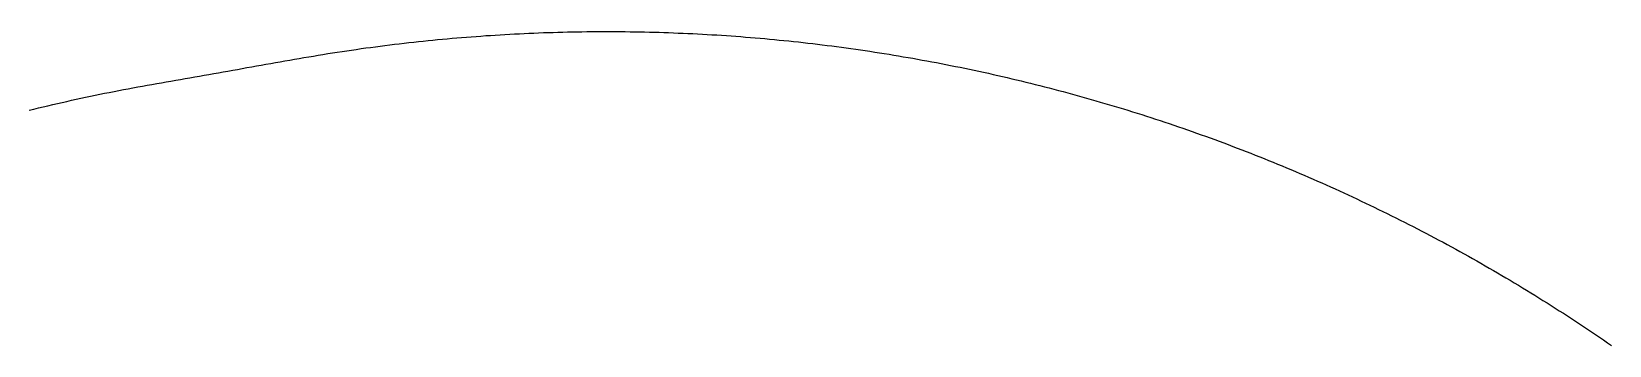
# Model space of a CAD drawing. Header units: metres. Extents: x 457876 to 584660, y 126427 to 241224.
# Drawn here: x 526406 to 534550, y 239602 to 241224 of the extents above; entities that cross this region are included whole.
import ezdxf

# ---------------------------------------------------------------- set-up
doc = ezdxf.new("R2010")
doc.units = ezdxf.units.M
for name, color, linetype in [('AT_GRADE', 3, 'CONTINUOUS'), ('CUTTING', 34, 'CONTINUOUS'), ('EMBANKMENT', 42, 'CONTINUOUS'), ('GROUND_CL', 8, 'CONTINUOUS'), ('RAIL_CL', 1, 'CONTINUOUS'), ('TUNNEL', 216, 'CONTINUOUS')]:
    doc.layers.add(name, color=color, linetype=linetype)

msp = doc.modelspace()

# ---------------------------------------------------------------- linework, layer by layer
at = {"layer": 'AT_GRADE'}
for points in [[(526418.107, 240823.375, 46.644), (526442.305, 240829.269, 46.667), (526466.523, 240835.085, 46.691), (526490.754, 240840.841, 46.715), (526515, 240846.534, 46.739), (526539.26, 240852.166, 46.764), (526563.534, 240857.735, 46.789), (526587.825, 240863.23, 46.814), (526612.13, 240868.657, 46.84), (526636.452, 240874.009, 46.866), (526660.784, 240879.312, 46.892), (526685.133, 240884.537, 46.919), (526709.496, 240889.694, 46.946), (526733.871, 240894.79, 46.973), (526758.259, 240899.822, 47.001), (526782.66, 240904.791, 47.029), (526807.078, 240909.677, 47.057), (526831.506, 240914.506, 47.086), (526855.946, 240919.269, 47.115), (526880.402, 240923.956, 47.144), (526904.869, 240928.579, 47.174), (526929.347, 240933.14, 47.204), (526953.837, 240937.636, 47.234), (526978.338, 240942.064, 47.265), (527002.852, 240946.424, 47.296), (527027.37, 240950.757, 47.327), (527051.889, 240955.08, 47.359), (527076.408, 240959.404, 47.391), (527100.927, 240963.727, 47.423), (527125.445, 240968.05, 47.455), (527149.962, 240972.373, 47.488), (527174.479, 240976.696, 47.522), (527198.996, 240981.019, 47.555), (527223.512, 240985.342, 47.589), (527248.028, 240989.665, 47.623), (527272.543, 240993.987, 47.658), (527297.058, 240998.31, 47.693), (527321.572, 241002.633, 47.728), (527346.086, 241006.955, 47.764), (527370.6, 241011.277, 47.8), (527395.113, 241015.6, 47.836), (527419.625, 241019.922, 47.873), (527444.137, 241024.244, 47.91), (527468.649, 241028.566, 47.947), (527493.16, 241032.888, 47.985), (527517.671, 241037.21, 48.023), (527542.182, 241041.532, 48.062), (527566.691, 241045.853, 48.1), (527591.201, 241050.175, 48.14), (527615.71, 241054.496, 48.179), (527640.219, 241058.817, 48.219), (527664.727, 241063.138, 48.259), (527689.235, 241067.458, 48.3), (527713.742, 241071.779, 48.341), (527738.249, 241076.099, 48.382), (527762.756, 241080.418, 48.424), (527787.262, 241084.736, 48.466), (527811.772, 241089.031, 48.509), (527836.294, 241093.257, 48.552), (527860.825, 241097.426, 48.595), (527885.367, 241101.53, 48.639), (527909.921, 241105.559, 48.683), (527934.485, 241109.517, 48.728), (527959.06, 241113.411, 48.773), (527983.644, 241117.242, 48.818), (528008.238, 241121.008, 48.864), (528032.844, 241124.694, 48.91), (528057.457, 241128.325, 48.957), (528082.08, 241131.886, 49.004), (528106.713, 241135.375, 49.051), (528131.355, 241138.801, 49.099), (528156.006, 241142.159, 49.148), (528180.665, 241145.449, 49.197), (528205.333, 241148.672, 49.246), (528230.01, 241151.82, 49.296), (528254.695, 241154.91, 49.346), (528279.387, 241157.935, 49.397), (528304.087, 241160.888, 49.448), (528328.795, 241163.775, 49.5), (528353.509, 241166.601, 49.552), (528378.231, 241169.354, 49.605), (528402.961, 241172.033, 49.658), (528427.699, 241174.638, 49.712), (528452.443, 241177.179, 49.767), (528477.193, 241179.656, 49.821), (528501.949, 241182.07, 49.877), (528526.711, 241184.421, 49.933), (528551.479, 241186.704, 49.989), (528576.253, 241188.917, 50.046), (528601.032, 241191.059, 50.104), (528625.817, 241193.133, 50.162), (528650.608, 241195.136, 50.221), (528675.404, 241197.069, 50.28), (528700.205, 241198.936, 50.34), (528725.01, 241200.742, 50.401), (528749.819, 241202.48, 50.462), (528774.632, 241204.159, 50.524), (528799.451, 241205.748, 50.586), (528824.274, 241207.274, 50.649), (528849.1, 241208.74, 50.713), (528873.929, 241210.134, 50.778), (528898.763, 241211.458, 50.843), (528923.599, 241212.722, 50.908), (528948.438, 241213.926, 50.975), (528973.28, 241215.048, 51.042), (528998.125, 241216.102, 51.11), (529022.973, 241217.085, 51.178), (529047.822, 241218.008, 51.248), (529072.674, 241218.865, 51.318), (529097.528, 241219.652, 51.388), (529122.384, 241220.368, 51.46), (529147.241, 241221.017, 51.532), (529172.1, 241221.606, 51.605), (529196.96, 241222.117, 51.679), (529221.821, 241222.567, 51.754), (529246.683, 241222.94, 51.829), (529271.546, 241223.246, 51.905), (529296.409, 241223.487, 51.983), (529321.272, 241223.663, 52.06), (529346.136, 241223.778, 52.139), (529370.999, 241223.824, 52.219), (529395.863, 241223.79, 52.299), (529420.726, 241223.684, 52.38), (529445.588, 241223.517, 52.463), (529470.45, 241223.285, 52.546)], [(533447.711, 240261.322, 81.195), (533469.944, 240250.172, 81.422), (533492.147, 240238.959, 81.648), (533514.316, 240227.681, 81.874), (533536.454, 240216.339, 82.099), (533558.558, 240204.931, 82.324), (533580.636, 240193.473, 82.549), (533602.676, 240181.943, 82.773)], [(533646.667, 240158.708, 83.22), (533668.618, 240147.008, 83.443), (533690.539, 240135.249, 83.665), (533712.423, 240123.422, 83.887), (533734.281, 240111.545, 84.108), (533756.104, 240099.605, 84.329)]]:
    msp.add_polyline3d(points, dxfattribs=at)
at = {"layer": 'CUTTING'}
for points in [[(533777.896, 240087.608, 84.549), (533799.644, 240075.531, 84.769), (533821.364, 240063.403, 84.988), (533843.058, 240051.228, 85.206), (533864.716, 240038.988, 85.424), (533886.338, 240026.684, 85.641), (533907.937, 240014.34, 85.857), (533929.503, 240001.936, 86.073), (533951.016, 239989.443, 86.288)], [(534206.605, 239835.163, 88.807), (534227.673, 239821.927, 89.012), (534248.709, 239808.638, 89.216), (534269.709, 239795.293, 89.419), (534290.664, 239781.877, 89.621), (534311.585, 239768.407, 89.822)]]:
    msp.add_polyline3d(points, dxfattribs=at)
at = {"layer": 'EMBANKMENT'}
msp.add_polyline3d([(529495.311, 241222.989, 52.63), (529520.171, 241222.626, 52.715), (529545.029, 241222.186, 52.801), (529569.886, 241221.687, 52.887), (529594.741, 241221.108, 52.975), (529619.595, 241220.469, 53.064), (529644.446, 241219.762, 53.153), (529669.295, 241218.986, 53.244), (529694.142, 241218.139, 53.335), (529718.986, 241217.225, 53.428), (529743.828, 241216.251, 53.521), (529768.667, 241215.209, 53.616), (529793.502, 241214.1, 53.711), (529818.334, 241212.907, 53.808), (529843.162, 241211.652, 53.906), (529867.988, 241210.338, 54.004), (529892.809, 241208.954, 54.104), (529917.626, 241207.499, 54.205), (529942.439, 241205.982, 54.307), (529967.249, 241204.407, 54.41), (529992.052, 241202.74, 54.514), (530016.852, 241201.012, 54.619), (530041.646, 241199.217, 54.725), (530066.435, 241197.359, 54.833), (530091.22, 241195.439, 54.941), (530115.999, 241193.447, 55.051), (530140.772, 241191.384, 55.162), (530165.539, 241189.255, 55.274), (530190.3, 241187.055, 55.387), (530215.055, 241184.784, 55.501), (530239.803, 241182.444, 55.617), (530264.545, 241180.042, 55.733), (530289.28, 241177.576, 55.851), (530314.009, 241175.046, 55.97), (530338.732, 241172.454, 56.09), (530363.447, 241169.789, 56.212), (530388.154, 241167.051, 56.334), (530412.852, 241164.237, 56.458), (530437.543, 241161.362, 56.583), (530462.226, 241158.422, 56.71), (530486.901, 241155.411, 56.837), (530511.568, 241152.333, 56.966), (530536.227, 241149.198, 57.096), (530560.877, 241145.99, 57.228), (530585.518, 241142.715, 57.36), (530610.15, 241139.371, 57.494), (530634.772, 241135.958, 57.629), (530659.386, 241132.484, 57.766), (530683.99, 241128.938, 57.903), (530708.583, 241125.32, 58.042), (530733.168, 241121.649, 58.182), (530757.741, 241117.9, 58.324), (530782.305, 241114.084, 58.467), (530806.858, 241110.204, 58.611), (530831.401, 241106.262, 58.756), (530855.933, 241102.249, 58.903), (530880.453, 241098.162, 59.051), (530904.961, 241094.007, 59.2), (530929.461, 241089.798, 59.351), (530953.947, 241085.514, 59.502), (530978.422, 241081.164, 59.655), (531002.884, 241076.746, 59.81), (531027.336, 241072.27, 59.966), (531051.774, 241067.717, 60.123), (531076.2, 241063.097, 60.281), (531100.615, 241058.421, 60.44), (531125.015, 241053.669, 60.601), (531149.403, 241048.852, 60.763), (531173.78, 241043.98, 60.927), (531198.139, 241039.023, 61.092), (531222.487, 241034.003, 61.258), (531246.821, 241028.919, 61.425), (531271.142, 241023.775, 61.593), (531295.449, 241018.563, 61.763), (531319.739, 241013.273, 61.934), (531344.02, 241007.936, 62.107), (531368.283, 241002.523, 62.28), (531392.532, 240997.044, 62.455), (531416.764, 240991.489, 62.631), (531440.981, 240985.871, 62.808), (531465.185, 240980.193, 62.987), (531489.374, 240974.452, 63.167), (531513.549, 240968.652, 63.348), (531537.705, 240962.775, 63.53), (531561.847, 240956.835, 63.713), (531585.972, 240950.829, 63.898), (531610.078, 240944.747, 64.083), (531634.169, 240938.603, 64.27), (531658.244, 240932.398, 64.458), (531682.302, 240926.128, 64.647), (531706.343, 240919.792, 64.838), (531730.367, 240913.391, 65.029), (531754.37, 240906.913, 65.222), (531778.359, 240900.381, 65.415), (531802.33, 240893.784, 65.61), (531826.28, 240887.115, 65.806), (531850.213, 240880.381, 66.003), (531874.129, 240873.588, 66.201), (531898.027, 240866.731, 66.4), (531921.91, 240859.822, 66.6), (531945.763, 240852.809, 66.801), (531969.6, 240845.742, 67.003), (531993.421, 240838.622, 67.206), (532017.224, 240831.44, 67.41), (532041.007, 240824.193, 67.615), (532064.768, 240816.876, 67.821), (532088.508, 240809.49, 68.028), (532112.236, 240802.061, 68.236), (532135.934, 240794.542, 68.445), (532159.617, 240786.971, 68.654), (532183.276, 240779.327, 68.865), (532206.912, 240771.614, 69.076), (532230.529, 240763.842, 69.288), (532254.128, 240756.013, 69.501), (532277.706, 240748.12, 69.715), (532301.261, 240740.16, 69.93), (532324.79, 240732.125, 70.145), (532348.303, 240724.039, 70.361), (532371.79, 240715.878, 70.578), (532395.256, 240707.659, 70.795), (532418.7, 240699.374, 71.013), (532442.12, 240691.025, 71.232), (532465.525, 240682.63, 71.451), (532488.902, 240674.158, 71.671), (532512.251, 240665.61, 71.892), (532535.578, 240656.999, 72.113), (532558.883, 240648.332, 72.335), (532582.167, 240639.604, 72.557), (532605.424, 240630.807, 72.78), (532628.656, 240621.942, 73.004), (532651.867, 240613.024, 73.228), (532675.053, 240604.039, 73.452), (532698.216, 240594.995, 73.677), (532721.35, 240585.874, 73.902), (532744.461, 240576.699, 74.127), (532767.549, 240567.462, 74.353), (532790.611, 240558.162, 74.58), (532813.648, 240548.799, 74.806), (532836.66, 240539.374, 75.033), (532859.651, 240529.897, 75.26), (532882.611, 240520.344, 75.488), (532905.545, 240510.73, 75.716), (532928.446, 240501.038, 75.944), (532951.327, 240491.297, 76.172), (532974.187, 240481.505, 76.4), (532997.016, 240471.644, 76.628), (533019.816, 240461.712, 76.857), (533042.594, 240451.73, 77.086), (533065.338, 240441.671, 77.315), (533088.053, 240431.546, 77.543), (533110.742, 240421.363, 77.772), (533133.41, 240411.133, 78.001), (533156.053, 240400.845, 78.23), (533178.662, 240390.485, 78.459), (533201.242, 240380.058, 78.688), (533223.791, 240369.566, 78.916), (533246.31, 240359.01, 79.145), (533268.81, 240348.412, 79.374), (533291.278, 240337.745, 79.602), (533313.713, 240327.009, 79.83), (533336.117, 240316.208, 80.058), (533358.493, 240305.348, 80.286), (533380.846, 240294.441, 80.514), (533403.174, 240283.482, 80.741), (533425.456, 240272.43, 80.968)], dxfattribs=at)
at = {"layer": 'GROUND_CL'}
msp.add_polyline3d([(526393.925, 240817.407, 43.424), (526418.107, 240823.375, 43.702), (526442.305, 240829.269, 44.041), (526466.523, 240835.085, 44.383), (526490.754, 240840.841, 44.718), (526515, 240846.534, 45.047), (526539.26, 240852.166, 45.448), (526563.534, 240857.735, 45.868), (526587.825, 240863.23, 46.296), (526612.13, 240868.657, 46.734), (526636.452, 240874.009, 47.268), (526660.784, 240879.312, 47.858), (526685.133, 240884.537, 48.475), (526709.496, 240889.694, 49.119), (526733.871, 240894.79, 49.493), (526758.259, 240899.822, 49.682), (526782.66, 240904.791, 49.837), (526807.078, 240909.677, 49.957), (526831.506, 240914.506, 50), (526855.946, 240919.269, 50), (526880.402, 240923.956, 50), (526904.869, 240928.579, 50), (526929.347, 240933.14, 50), (526953.837, 240937.636, 50), (526978.338, 240942.064, 50), (527002.852, 240946.424, 50), (527027.37, 240950.757, 49.962), (527051.889, 240955.08, 49.853), (527076.408, 240959.404, 49.735), (527100.927, 240963.727, 49.605), (527125.445, 240968.05, 49.504), (527149.962, 240972.373, 49.489), (527174.479, 240976.696, 49.474), (527198.996, 240981.019, 49.461), (527223.512, 240985.342, 49.466), (527248.028, 240989.665, 49.534), (527272.543, 240993.987, 49.604), (527297.058, 240998.31, 49.675), (527321.572, 241002.633, 49.743), (527346.086, 241006.955, 49.796), (527370.6, 241011.277, 49.857), (527395.113, 241015.6, 49.927), (527419.625, 241019.922, 50), (527444.137, 241024.244, 50.002), (527468.649, 241028.566, 50.004), (527493.16, 241032.888, 50.006), (527517.671, 241037.21, 50.007), (527542.182, 241041.532, 50.009), (527566.691, 241045.853, 50.01), (527591.201, 241050.175, 50.012), (527615.71, 241054.496, 50.013), (527640.219, 241058.817, 50.015), (527664.727, 241063.138, 50.016), (527689.235, 241067.458, 50.017), (527713.742, 241071.779, 50.019), (527738.249, 241076.099, 50.02), (527762.756, 241080.418, 50.021), (527787.262, 241084.736, 50.022), (527811.772, 241089.031, 50.023), (527836.294, 241093.257, 50.023), (527860.825, 241097.426, 50.023), (527885.367, 241101.53, 50.024), (527909.921, 241105.559, 50.024), (527934.485, 241109.517, 50.023), (527959.06, 241113.411, 50.023), (527983.644, 241117.242, 50.022), (528008.238, 241121.008, 50.021), (528032.844, 241124.694, 50.02), (528057.457, 241128.325, 50.018), (528082.08, 241131.886, 50.016), (528106.713, 241135.375, 50.015), (528131.355, 241138.801, 50.013), (528156.006, 241142.159, 50.011), (528180.665, 241145.449, 50.009), (528205.333, 241148.672, 50.008), (528230.01, 241151.82, 50.006), (528254.695, 241154.91, 50.004), (528279.387, 241157.935, 50.002), (528304.087, 241160.888, 50.001), (528328.795, 241163.775, 50), (528353.509, 241166.601, 49.999), (528378.231, 241169.354, 49.999), (528402.961, 241172.033, 49.999), (528427.699, 241174.638, 49.999), (528452.443, 241177.179, 49.999), (528477.193, 241179.656, 50), (528501.949, 241182.07, 50), (528526.711, 241184.421, 50), (528551.479, 241186.704, 50), (528576.253, 241188.917, 50), (528601.032, 241191.059, 50), (528625.817, 241193.133, 50), (528650.608, 241195.136, 50), (528675.404, 241197.069, 50), (528700.205, 241198.936, 50), (528725.01, 241200.742, 50.014), (528749.819, 241202.48, 50.063), (528774.632, 241204.159, 50.111), (528799.451, 241205.748, 50.157), (528824.274, 241207.274, 50.195), (528849.1, 241208.74, 50.211), (528873.929, 241210.134, 50.226), (528898.763, 241211.458, 50.241), (528923.599, 241212.722, 50.249), (528948.438, 241213.926, 50.232), (528973.28, 241215.048, 50.216), (528998.125, 241216.102, 50.2), (529022.973, 241217.085, 50.178), (529047.822, 241218.008, 50.13), (529072.674, 241218.865, 50.083), (529097.528, 241219.652, 50.037), (529122.384, 241220.368, 49.992), (529147.241, 241221.017, 49.949), (529172.1, 241221.606, 49.904), (529196.96, 241222.117, 49.86), (529221.821, 241222.567, 49.817), (529246.683, 241222.94, 49.781), (529271.546, 241223.246, 49.745), (529296.409, 241223.487, 49.71), (529321.272, 241223.663, 49.677), (529346.136, 241223.778, 49.659), (529370.999, 241223.824, 49.642), (529395.863, 241223.79, 49.624), (529420.726, 241223.684, 49.609), (529445.588, 241223.517, 49.612), (529470.45, 241223.285, 49.614), (529495.311, 241222.989, 49.617), (529520.171, 241222.626, 49.621), (529545.029, 241222.186, 49.638), (529569.886, 241221.687, 49.656), (529594.741, 241221.108, 49.673), (529619.595, 241220.469, 49.691), (529644.446, 241219.762, 49.717), (529669.295, 241218.986, 49.742), (529694.142, 241218.139, 49.768), (529718.986, 241217.225, 49.793), (529743.828, 241216.251, 49.82), (529768.667, 241215.209, 49.847), (529793.502, 241214.1, 49.874), (529818.334, 241212.907, 49.9), (529843.162, 241211.652, 49.925), (529867.988, 241210.338, 49.95), (529892.809, 241208.954, 49.975), (529917.626, 241207.499, 50), (529942.439, 241205.982, 50), (529967.249, 241204.407, 50), (529992.052, 241202.74, 50), (530016.852, 241201.012, 50), (530041.646, 241199.217, 50), (530066.435, 241197.359, 50), (530091.22, 241195.439, 50), (530115.999, 241193.447, 50), (530140.772, 241191.384, 50), (530165.539, 241189.255, 50), (530190.3, 241187.055, 50), (530215.055, 241184.784, 50), (530239.803, 241182.444, 50), (530264.545, 241180.042, 50), (530289.28, 241177.576, 50), (530314.009, 241175.046, 50), (530338.732, 241172.454, 49.989), (530363.447, 241169.789, 49.977), (530388.154, 241167.051, 49.966), (530412.852, 241164.237, 49.956), (530437.543, 241161.362, 49.955), (530462.226, 241158.422, 49.959), (530486.901, 241155.411, 49.964), (530511.568, 241152.333, 49.972), (530536.227, 241149.198, 49.976), (530560.877, 241145.99, 49.981), (530585.518, 241142.715, 49.988), (530610.15, 241139.371, 49.995), (530634.772, 241135.958, 50), (530659.386, 241132.484, 50), (530683.99, 241128.938, 50), (530708.583, 241125.32, 50), (530733.168, 241121.649, 49.975), (530757.741, 241117.9, 49.936), (530782.305, 241114.084, 49.898), (530806.858, 241110.204, 49.862), (530831.401, 241106.262, 49.842), (530855.933, 241102.249, 49.836), (530880.453, 241098.162, 49.829), (530904.961, 241094.007, 49.822), (530929.461, 241089.798, 49.823), (530953.947, 241085.514, 49.83), (530978.422, 241081.164, 49.838), (531002.884, 241076.746, 49.845), (531027.336, 241072.27, 49.853), (531051.774, 241067.717, 49.866), (531076.2, 241063.097, 49.877), (531100.615, 241058.421, 49.888), (531125.015, 241053.669, 49.898), (531149.403, 241048.852, 49.908), (531173.78, 241043.98, 49.918), (531198.139, 241039.023, 49.927), (531222.487, 241034.003, 49.935), (531246.821, 241028.919, 49.943), (531271.142, 241023.775, 49.95), (531295.449, 241018.563, 49.957), (531319.739, 241013.273, 49.963), (531344.02, 241007.936, 49.969), (531368.283, 241002.523, 49.975), (531392.532, 240997.044, 49.981), (531416.764, 240991.489, 49.987), (531440.981, 240985.871, 49.99), (531465.185, 240980.193, 49.992), (531489.374, 240974.452, 49.994), (531513.549, 240968.652, 49.996), (531537.705, 240962.775, 49.998), (531561.847, 240956.835, 49.999), (531585.972, 240950.829, 49.999), (531610.078, 240944.747, 50), (531634.169, 240938.603, 50.389), (531658.244, 240932.398, 51.016), (531682.302, 240926.128, 51.692), (531706.343, 240919.792, 52.417), (531730.367, 240913.391, 53.231), (531754.37, 240906.913, 54.086), (531778.359, 240900.381, 54.93), (531802.33, 240893.784, 55.763), (531826.28, 240887.115, 56.634), (531850.213, 240880.381, 57.571), (531874.129, 240873.588, 58.465), (531898.027, 240866.731, 59.318), (531921.91, 240859.822, 60), (531945.763, 240852.809, 60), (531969.6, 240845.742, 60), (531993.421, 240838.622, 60), (532017.224, 240831.44, 60), (532041.007, 240824.193, 60.019), (532064.768, 240816.876, 60.042), (532088.508, 240809.49, 60.069), (532112.236, 240802.061, 60.1), (532135.934, 240794.542, 60.124), (532159.617, 240786.971, 60.146), (532183.276, 240779.327, 60.17), (532206.912, 240771.614, 60.198), (532230.529, 240763.842, 60.211), (532254.128, 240756.013, 60.209), (532277.706, 240748.12, 60.209), (532301.261, 240740.16, 60.21), (532324.79, 240732.125, 60.208), (532348.303, 240724.039, 60.175), (532371.79, 240715.878, 60.129), (532395.256, 240707.659, 60.07), (532418.7, 240699.374, 60), (532442.12, 240691.025, 60), (532465.525, 240682.63, 60), (532488.902, 240674.158, 60), (532512.251, 240665.61, 60), (532535.578, 240656.999, 60.091), (532558.883, 240648.332, 60.235), (532582.167, 240639.604, 60.404), (532605.424, 240630.807, 60.643), (532628.656, 240621.942, 60.836), (532651.867, 240613.024, 60.964), (532675.053, 240604.039, 61.089), (532698.216, 240594.995, 61.208), (532721.35, 240585.874, 61.309), (532744.461, 240576.699, 61.32), (532767.549, 240567.462, 61.325), (532790.611, 240558.162, 61.324), (532813.648, 240548.799, 61.316), (532836.66, 240539.374, 61.122), (532859.651, 240529.897, 60.997), (532882.611, 240520.344, 60.955), (532905.545, 240510.73, 60.972), (532928.446, 240501.038, 61.17), (532951.327, 240491.297, 61.553), (532974.187, 240481.505, 61.969), (532997.016, 240471.644, 62.417), (533019.816, 240461.712, 62.928), (533042.594, 240451.73, 63.782), (533065.338, 240441.671, 64.577), (533088.053, 240431.546, 65.284), (533110.742, 240421.363, 65.95), (533133.41, 240411.133, 66.638), (533156.053, 240400.845, 67.337), (533178.662, 240390.485, 68.032), (533201.242, 240380.058, 68.723), (533223.791, 240369.566, 69.335), (533246.31, 240359.01, 69.661), (533268.81, 240348.412, 69.883), (533291.278, 240337.745, 69.999), (533313.713, 240327.009, 71.014), (533336.117, 240316.208, 72.613), (533358.493, 240305.348, 74.139), (533380.846, 240294.441, 75.506), (533403.174, 240283.482, 76.714), (533425.456, 240272.43, 77.678), (533447.711, 240261.322, 78.419), (533469.944, 240250.172, 79.162), (533492.147, 240238.959, 79.91), (533514.316, 240227.681, 80.993), (533536.454, 240216.339, 82.127), (533558.558, 240204.931, 83.268), (533580.636, 240193.473, 84.413), (533602.676, 240181.943, 85.566), (533624.691, 240170.363, 86.28), (533646.667, 240158.708, 85.634), (533668.618, 240147.008, 84.481), (533690.539, 240135.249, 82.989), (533712.423, 240123.422, 81.984), (533734.281, 240111.545, 83.029), (533756.104, 240099.605, 85.245), (533777.896, 240087.608, 87.991), (533799.644, 240075.531, 91.271), (533821.364, 240063.403, 94.926), (533843.058, 240051.228, 97.616), (533864.716, 240038.988, 99.788), (533886.338, 240026.684, 101.838), (533907.937, 240014.34, 104.418), (533929.503, 240001.936, 108.604), (533951.016, 239989.443, 113.048), (533972.503, 239976.903, 116.418), (533993.958, 239964.309, 118.712), (534015.375, 239951.649, 119.924), (534036.761, 239938.937, 120), (534058.118, 239926.174, 120), (534079.434, 239913.344, 120), (534100.718, 239900.46, 120), (534121.969, 239887.521, 119.832), (534143.172, 239874.503, 118.953), (534164.349, 239861.443, 118.142), (534185.497, 239848.335, 117.398), (534206.605, 239835.163, 116.778), (534227.673, 239821.927, 116.347), (534248.709, 239808.638, 115.986), (534269.709, 239795.293, 115.981), (534290.664, 239781.877, 116.334), (534311.585, 239768.407, 117.045), (534332.473, 239754.886, 118.272), (534353.327, 239741.311, 119.63), (534374.142, 239727.678, 120), (534394.917, 239713.982, 120), (534415.652, 239700.226, 120), (534436.352, 239686.416, 120), (534457.014, 239672.551, 120), (534477.64, 239658.63, 120), (534498.231, 239644.657, 120), (534518.786, 239630.631, 120), (534539.299, 239616.544, 120), (534559.771, 239602.396, 120)], dxfattribs=at)
at = {"layer": 'RAIL_CL'}
msp.add_polyline3d([(526393.925, 240817.407, 46.62), (526418.107, 240823.375, 46.644), (526442.305, 240829.269, 46.667), (526466.523, 240835.085, 46.691), (526490.754, 240840.841, 46.715), (526515, 240846.534, 46.739), (526539.26, 240852.166, 46.764), (526563.534, 240857.735, 46.789), (526587.825, 240863.23, 46.814), (526612.13, 240868.657, 46.84), (526636.452, 240874.009, 46.866), (526660.784, 240879.312, 46.892), (526685.133, 240884.537, 46.919), (526709.496, 240889.694, 46.946), (526733.871, 240894.79, 46.973), (526758.259, 240899.822, 47.001), (526782.66, 240904.791, 47.029), (526807.078, 240909.677, 47.057), (526831.506, 240914.506, 47.086), (526855.946, 240919.269, 47.115), (526880.402, 240923.956, 47.144), (526904.869, 240928.579, 47.174), (526929.347, 240933.14, 47.204), (526953.837, 240937.636, 47.234), (526978.338, 240942.064, 47.265), (527002.852, 240946.424, 47.296), (527027.37, 240950.757, 47.327), (527051.889, 240955.08, 47.359), (527076.408, 240959.404, 47.391), (527100.927, 240963.727, 47.423), (527125.445, 240968.05, 47.455), (527149.962, 240972.373, 47.488), (527174.479, 240976.696, 47.522), (527198.996, 240981.019, 47.555), (527223.512, 240985.342, 47.589), (527248.028, 240989.665, 47.623), (527272.543, 240993.987, 47.658), (527297.058, 240998.31, 47.693), (527321.572, 241002.633, 47.728), (527346.086, 241006.955, 47.764), (527370.6, 241011.277, 47.8), (527395.113, 241015.6, 47.836), (527419.625, 241019.922, 47.873), (527444.137, 241024.244, 47.91), (527468.649, 241028.566, 47.947), (527493.16, 241032.888, 47.985), (527517.671, 241037.21, 48.023), (527542.182, 241041.532, 48.062), (527566.691, 241045.853, 48.1), (527591.201, 241050.175, 48.14), (527615.71, 241054.496, 48.179), (527640.219, 241058.817, 48.219), (527664.727, 241063.138, 48.259), (527689.235, 241067.458, 48.3), (527713.742, 241071.779, 48.341), (527738.249, 241076.099, 48.382), (527762.756, 241080.418, 48.424), (527787.262, 241084.736, 48.466), (527811.772, 241089.031, 48.509), (527836.294, 241093.257, 48.552), (527860.825, 241097.426, 48.595), (527885.367, 241101.53, 48.639), (527909.921, 241105.559, 48.683), (527934.485, 241109.517, 48.728), (527959.06, 241113.411, 48.773), (527983.644, 241117.242, 48.818), (528008.238, 241121.008, 48.864), (528032.844, 241124.694, 48.91), (528057.457, 241128.325, 48.957), (528082.08, 241131.886, 49.004), (528106.713, 241135.375, 49.051), (528131.355, 241138.801, 49.099), (528156.006, 241142.159, 49.148), (528180.665, 241145.449, 49.197), (528205.333, 241148.672, 49.246), (528230.01, 241151.82, 49.296), (528254.695, 241154.91, 49.346), (528279.387, 241157.935, 49.397), (528304.087, 241160.888, 49.448), (528328.795, 241163.775, 49.5), (528353.509, 241166.601, 49.552), (528378.231, 241169.354, 49.605), (528402.961, 241172.033, 49.658), (528427.699, 241174.638, 49.712), (528452.443, 241177.179, 49.767), (528477.193, 241179.656, 49.821), (528501.949, 241182.07, 49.877), (528526.711, 241184.421, 49.933), (528551.479, 241186.704, 49.989), (528576.253, 241188.917, 50.046), (528601.032, 241191.059, 50.104), (528625.817, 241193.133, 50.162), (528650.608, 241195.136, 50.221), (528675.404, 241197.069, 50.28), (528700.205, 241198.936, 50.34), (528725.01, 241200.742, 50.401), (528749.819, 241202.48, 50.462), (528774.632, 241204.159, 50.524), (528799.451, 241205.748, 50.586), (528824.274, 241207.274, 50.649), (528849.1, 241208.74, 50.713), (528873.929, 241210.134, 50.778), (528898.763, 241211.458, 50.843), (528923.599, 241212.722, 50.908), (528948.438, 241213.926, 50.975), (528973.28, 241215.048, 51.042), (528998.125, 241216.102, 51.11), (529022.973, 241217.085, 51.178), (529047.822, 241218.008, 51.248), (529072.674, 241218.865, 51.318), (529097.528, 241219.652, 51.388), (529122.384, 241220.368, 51.46), (529147.241, 241221.017, 51.532), (529172.1, 241221.606, 51.605), (529196.96, 241222.117, 51.679), (529221.821, 241222.567, 51.754), (529246.683, 241222.94, 51.829), (529271.546, 241223.246, 51.905), (529296.409, 241223.487, 51.983), (529321.272, 241223.663, 52.06), (529346.136, 241223.778, 52.139), (529370.999, 241223.824, 52.219), (529395.863, 241223.79, 52.299), (529420.726, 241223.684, 52.38), (529445.588, 241223.517, 52.463), (529470.45, 241223.285, 52.546), (529495.311, 241222.989, 52.63), (529520.171, 241222.626, 52.715), (529545.029, 241222.186, 52.801), (529569.886, 241221.687, 52.887), (529594.741, 241221.108, 52.975), (529619.595, 241220.469, 53.064), (529644.446, 241219.762, 53.153), (529669.295, 241218.986, 53.244), (529694.142, 241218.139, 53.335), (529718.986, 241217.225, 53.428), (529743.828, 241216.251, 53.521), (529768.667, 241215.209, 53.616), (529793.502, 241214.1, 53.711), (529818.334, 241212.907, 53.808), (529843.162, 241211.652, 53.906), (529867.988, 241210.338, 54.004), (529892.809, 241208.954, 54.104), (529917.626, 241207.499, 54.205), (529942.439, 241205.982, 54.307), (529967.249, 241204.407, 54.41), (529992.052, 241202.74, 54.514), (530016.852, 241201.012, 54.619), (530041.646, 241199.217, 54.725), (530066.435, 241197.359, 54.833), (530091.22, 241195.439, 54.941), (530115.999, 241193.447, 55.051), (530140.772, 241191.384, 55.162), (530165.539, 241189.255, 55.274), (530190.3, 241187.055, 55.387), (530215.055, 241184.784, 55.501), (530239.803, 241182.444, 55.617), (530264.545, 241180.042, 55.733), (530289.28, 241177.576, 55.851), (530314.009, 241175.046, 55.97), (530338.732, 241172.454, 56.09), (530363.447, 241169.789, 56.212), (530388.154, 241167.051, 56.334), (530412.852, 241164.237, 56.458), (530437.543, 241161.362, 56.583), (530462.226, 241158.422, 56.71), (530486.901, 241155.411, 56.837), (530511.568, 241152.333, 56.966), (530536.227, 241149.198, 57.096), (530560.877, 241145.99, 57.228), (530585.518, 241142.715, 57.36), (530610.15, 241139.371, 57.494), (530634.772, 241135.958, 57.629), (530659.386, 241132.484, 57.766), (530683.99, 241128.938, 57.903), (530708.583, 241125.32, 58.042), (530733.168, 241121.649, 58.182), (530757.741, 241117.9, 58.324), (530782.305, 241114.084, 58.467), (530806.858, 241110.204, 58.611), (530831.401, 241106.262, 58.756), (530855.933, 241102.249, 58.903), (530880.453, 241098.162, 59.051), (530904.961, 241094.007, 59.2), (530929.461, 241089.798, 59.351), (530953.947, 241085.514, 59.502), (530978.422, 241081.164, 59.655), (531002.884, 241076.746, 59.81), (531027.336, 241072.27, 59.966), (531051.774, 241067.717, 60.123), (531076.2, 241063.097, 60.281), (531100.615, 241058.421, 60.44), (531125.015, 241053.669, 60.601), (531149.403, 241048.852, 60.763), (531173.78, 241043.98, 60.927), (531198.139, 241039.023, 61.092), (531222.487, 241034.003, 61.258), (531246.821, 241028.919, 61.425), (531271.142, 241023.775, 61.593), (531295.449, 241018.563, 61.763), (531319.739, 241013.273, 61.934), (531344.02, 241007.936, 62.107), (531368.283, 241002.523, 62.28), (531392.532, 240997.044, 62.455), (531416.764, 240991.489, 62.631), (531440.981, 240985.871, 62.808), (531465.185, 240980.193, 62.987), (531489.374, 240974.452, 63.167), (531513.549, 240968.652, 63.348), (531537.705, 240962.775, 63.53), (531561.847, 240956.835, 63.713), (531585.972, 240950.829, 63.898), (531610.078, 240944.747, 64.083), (531634.169, 240938.603, 64.27), (531658.244, 240932.398, 64.458), (531682.302, 240926.128, 64.647), (531706.343, 240919.792, 64.838), (531730.367, 240913.391, 65.029), (531754.37, 240906.913, 65.222), (531778.359, 240900.381, 65.415), (531802.33, 240893.784, 65.61), (531826.28, 240887.115, 65.806), (531850.213, 240880.381, 66.003), (531874.129, 240873.588, 66.201), (531898.027, 240866.731, 66.4), (531921.91, 240859.822, 66.6), (531945.763, 240852.809, 66.801), (531969.6, 240845.742, 67.003), (531993.421, 240838.622, 67.206), (532017.224, 240831.44, 67.41), (532041.007, 240824.193, 67.615), (532064.768, 240816.876, 67.821), (532088.508, 240809.49, 68.028), (532112.236, 240802.061, 68.236), (532135.934, 240794.542, 68.445), (532159.617, 240786.971, 68.654), (532183.276, 240779.327, 68.865), (532206.912, 240771.614, 69.076), (532230.529, 240763.842, 69.288), (532254.128, 240756.013, 69.501), (532277.706, 240748.12, 69.715), (532301.261, 240740.16, 69.93), (532324.79, 240732.125, 70.145), (532348.303, 240724.039, 70.361), (532371.79, 240715.878, 70.578), (532395.256, 240707.659, 70.795), (532418.7, 240699.374, 71.013), (532442.12, 240691.025, 71.232), (532465.525, 240682.63, 71.451), (532488.902, 240674.158, 71.671), (532512.251, 240665.61, 71.892), (532535.578, 240656.999, 72.113), (532558.883, 240648.332, 72.335), (532582.167, 240639.604, 72.557), (532605.424, 240630.807, 72.78), (532628.656, 240621.942, 73.004), (532651.867, 240613.024, 73.228), (532675.053, 240604.039, 73.452), (532698.216, 240594.995, 73.677), (532721.35, 240585.874, 73.902), (532744.461, 240576.699, 74.127), (532767.549, 240567.462, 74.353), (532790.611, 240558.162, 74.58), (532813.648, 240548.799, 74.806), (532836.66, 240539.374, 75.033), (532859.651, 240529.897, 75.26), (532882.611, 240520.344, 75.488), (532905.545, 240510.73, 75.716), (532928.446, 240501.038, 75.944), (532951.327, 240491.297, 76.172), (532974.187, 240481.505, 76.4), (532997.016, 240471.644, 76.628), (533019.816, 240461.712, 76.857), (533042.594, 240451.73, 77.086), (533065.338, 240441.671, 77.315), (533088.053, 240431.546, 77.543), (533110.742, 240421.363, 77.772), (533133.41, 240411.133, 78.001), (533156.053, 240400.845, 78.23), (533178.662, 240390.485, 78.459), (533201.242, 240380.058, 78.688), (533223.791, 240369.566, 78.916), (533246.31, 240359.01, 79.145), (533268.81, 240348.412, 79.374), (533291.278, 240337.745, 79.602), (533313.713, 240327.009, 79.83), (533336.117, 240316.208, 80.058), (533358.493, 240305.348, 80.286), (533380.846, 240294.441, 80.514), (533403.174, 240283.482, 80.741), (533425.456, 240272.43, 80.968), (533447.711, 240261.322, 81.195), (533469.944, 240250.172, 81.422), (533492.147, 240238.959, 81.648), (533514.316, 240227.681, 81.874), (533536.454, 240216.339, 82.099), (533558.558, 240204.931, 82.324), (533580.636, 240193.473, 82.549), (533602.676, 240181.943, 82.773), (533624.691, 240170.363, 82.997), (533646.667, 240158.708, 83.22), (533668.618, 240147.008, 83.443), (533690.539, 240135.249, 83.665), (533712.423, 240123.422, 83.887), (533734.281, 240111.545, 84.108), (533756.104, 240099.605, 84.329), (533777.896, 240087.608, 84.549), (533799.644, 240075.531, 84.769), (533821.364, 240063.403, 84.988), (533843.058, 240051.228, 85.206), (533864.716, 240038.988, 85.424), (533886.338, 240026.684, 85.641), (533907.937, 240014.34, 85.857), (533929.503, 240001.936, 86.073), (533951.016, 239989.443, 86.288), (533972.503, 239976.903, 86.502), (533993.958, 239964.309, 86.715), (534015.375, 239951.649, 86.928), (534036.761, 239938.937, 87.14), (534058.118, 239926.174, 87.351), (534079.434, 239913.344, 87.562), (534100.718, 239900.46, 87.772), (534121.969, 239887.521, 87.98), (534143.172, 239874.503, 88.188), (534164.349, 239861.443, 88.396), (534185.497, 239848.335, 88.602), (534206.605, 239835.163, 88.807), (534227.673, 239821.927, 89.012), (534248.709, 239808.638, 89.216), (534269.709, 239795.293, 89.419), (534290.664, 239781.877, 89.621), (534311.585, 239768.407, 89.822), (534332.473, 239754.886, 90.022), (534353.327, 239741.311, 90.221), (534374.142, 239727.678, 90.42), (534394.917, 239713.982, 90.617), (534415.652, 239700.226, 90.814), (534436.352, 239686.416, 91.009), (534457.014, 239672.551, 91.204), (534477.64, 239658.63, 91.397), (534498.231, 239644.657, 91.59), (534518.786, 239630.631, 91.782), (534539.299, 239616.544, 91.973), (534559.771, 239602.396, 92.162)], dxfattribs=at)
at = {"layer": 'TUNNEL'}
for points in [[(533972.503, 239976.903, 86.502), (533993.958, 239964.309, 86.715), (534015.375, 239951.649, 86.928), (534036.761, 239938.937, 87.14), (534058.118, 239926.174, 87.351), (534079.434, 239913.344, 87.562), (534100.718, 239900.46, 87.772), (534121.969, 239887.521, 87.98), (534143.172, 239874.503, 88.188), (534164.349, 239861.443, 88.396), (534185.497, 239848.335, 88.602)], [(534332.473, 239754.886, 90.022), (534353.327, 239741.311, 90.221), (534374.142, 239727.678, 90.42), (534394.917, 239713.982, 90.617), (534415.652, 239700.226, 90.814), (534436.352, 239686.416, 91.009), (534457.014, 239672.551, 91.204), (534477.64, 239658.63, 91.397), (534498.231, 239644.657, 91.59), (534518.786, 239630.631, 91.782), (534539.299, 239616.544, 91.973)]]:
    msp.add_polyline3d(points, dxfattribs=at)

doc.saveas('drawing.dxf')
